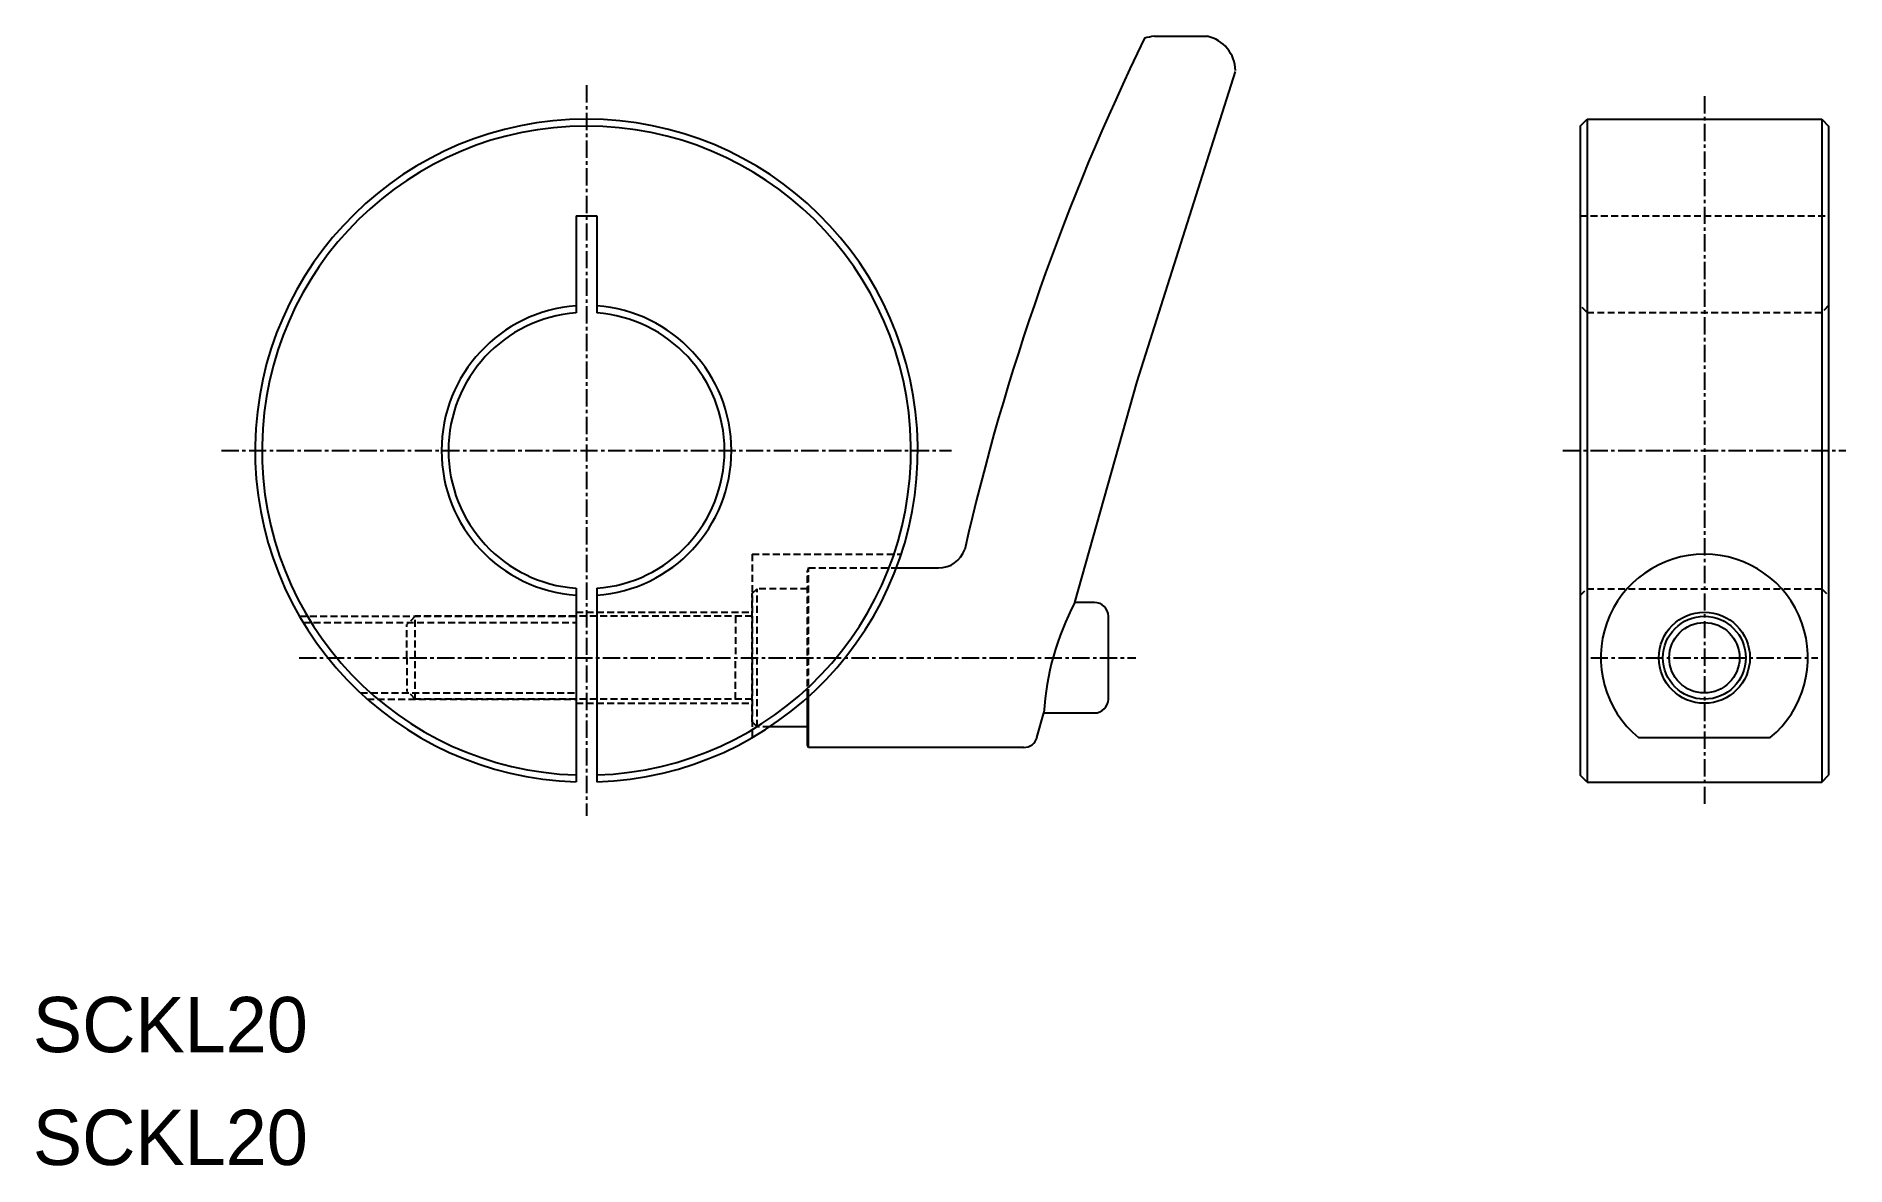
# Model space of a CAD drawing. Extents: x 10 to 141, y 10 to 92.
import ezdxf

# ---------------------------------------------------------------- set-up
doc = ezdxf.new("R2010")
doc.units = 0
doc.linetypes.add('CENTER', pattern=[2, 1.25, -0.25, 0.25, -0.25])
doc.linetypes.add('DASHED', pattern=[0.75, 0.5, -0.25])
doc.layers.get('0').update_dxf_attribs({"linetype": 'CONTINUOUS'})
doc.layers.add('CENTER', color=1, linetype='CENTER')

msp = doc.modelspace()

# ---------------------------------------------------------------- linework, layer by layer
at = {"color": 7, "linetype": 'CONTINUOUS'}
for p, q in [((91.24, 91.73), (95.06, 91.73)), ((89.98, 66.73), (97.1, 89.19)), ((122.07, 85.23), (122.57, 85.73)), ((122.07, 85.23), (122.07, 38.23)), ((122.57, 85.73), (122.57, 37.73)), ((122.57, 85.73), (139.57, 85.73)), ((139.57, 85.73), (139.57, 37.73)), ((139.57, 85.73), (140.07, 85.23)), ((140.07, 85.23), (140.07, 38.23)), ((49.35, 78.73), (49.35, 71.71)), ((49.35, 78.73), (50.85, 78.73)), ((50.85, 78.73), (50.85, 71.71)), ((85.48, 50.73), (89.98, 66.73)), ((72.45, 53.23), (75.61, 53.23)), ((49.35, 51.76), (49.35, 37.75)), ((50.85, 51.76), (50.85, 37.75)), ((86.9, 50.73), (85.48, 50.73)), ((87.9, 43.73), (87.9, 49.73)), ((66.1, 40.43), (66.1, 43.9)), ((66.18, 40.23), (66.18, 43.95)), ((82.73, 40.96), (83.23, 42.73)), ((83.23, 42.73), (86.9, 42.73)), ((66.1, 41.73), (63.39, 41.73)), ((126.29, 40.95), (135.84, 40.95)), ((66.18, 40.23), (66.1, 40.43)), ((81.77, 40.23), (66.18, 40.23)), ((122.57, 37.73), (122.07, 38.23)), ((139.57, 37.73), (140.07, 38.23)), ((122.57, 37.73), (139.57, 37.73))]:
    msp.add_line(p, q, dxfattribs=at)
at = {"color": 3, "linetype": 'DASHED'}
for p, q in [((122.07, 78.73), (140.07, 78.73)), ((122.57, 71.73), (122.07, 72.23)), ((140.07, 72.23), (139.57, 71.73)), ((122.57, 71.73), (139.57, 71.73)), ((62.1, 54.23), (62.1, 40.95)), ((62.1, 54.23), (72.89, 54.23)), ((66.18, 53.23), (66.1, 53.03)), ((66.1, 43.9), (66.1, 53.03)), ((66.18, 53.23), (72.45, 53.23)), ((66.18, 43.96), (66.18, 53.23)), ((62.1, 51.37), (62.46, 51.73)), ((62.1, 42.1), (62.1, 51.37)), ((62.46, 41.73), (62.46, 51.73)), ((66.1, 51.73), (62.46, 51.73)), ((122.07, 51.23), (122.57, 51.73)), ((122.57, 51.73), (139.57, 51.73)), ((139.57, 51.73), (140.07, 51.23)), ((49.35, 50.03), (62.1, 50.03)), ((29.31, 49.73), (49.35, 49.73)), ((29.58, 49.28), (49.35, 49.28)), ((37.7, 49.73), (37.1, 49.13)), ((37.1, 46.73), (37.1, 49.13)), ((62.1, 49.73), (37.7, 49.73)), ((37.7, 43.73), (37.7, 49.73)), ((60.9, 49.73), (60.9, 46.73)), ((37.1, 46.73), (37.1, 44.33)), ((60.9, 43.73), (60.9, 46.73)), ((33.73, 44.18), (49.35, 44.18)), ((34.22, 43.73), (49.35, 43.73)), ((37.7, 43.73), (37.1, 44.33)), ((62.1, 43.73), (37.7, 43.73)), ((49.35, 43.43), (62.1, 43.43)), ((62.1, 42.1), (62.46, 41.73)), ((63.38, 41.73), (62.46, 41.73))]:
    msp.add_line(p, q, dxfattribs=at)
at = {"color": 7, "linetype": 'CONTINUOUS'}
for radius in [3.3, 2.55]:
    msp.add_circle((131.07, 46.73), radius, dxfattribs=at)
at = {"color": 3, "linetype": 'CONTINUOUS'}
msp.add_circle((131.07, 46.73), 3, dxfattribs=at)
at = {"color": 7, "linetype": 'CONTINUOUS'}
for centre, radius, start, end in [((244.53, 16.58), 171.3, 154.0311, 167.1877), ((92.04, 85.79), 6, 97.7241, 104.6825), ((94.52, 89.21), 2.58, 0.7205, 77.814), ((50.1, 61.73), 24, 271.7908, 268.2092), ((50.1, 61.73), 23.5, 271.8289, 268.1711), ((50.1, 61.73), 10.5, 94.096, 265.904), ((50.1, 61.73), 10.5, 274.096, 85.904), ((50.1, 61.73), 10, 94.3012, 265.6988), ((50.1, 61.73), 10, 274.3012, 85.6988), ((75.61, 55.23), 2, 270, 340.621), ((131.07, 46.73), 7.5, 309.5309, 230.4691), ((102.91, 41.51), 19.72, 152.1114, 176.4391), ((86.9, 49.73), 1, 0, 90), ((86.9, 43.73), 1, 270, 0), ((81.77, 41.23), 1, 270, 344.2753)]:
    msp.add_arc(centre, radius, start, end, dxfattribs=at)
at = {"layer": 'CENTER', "color": 1, "linetype": 'CENTER'}
for p, q in [((50.1, 88.18), (50.1, 35.29)), ((131.07, 87.39), (131.07, 36.07)), ((23.66, 61.73), (76.54, 61.73)), ((120.82, 61.73), (141.32, 61.73)), ((29.29, 46.73), (89.89, 46.73)), ((122.84, 46.73), (139.29, 46.73))]:
    msp.add_line(p, q, dxfattribs=at)

# ---------------------------------------------------------------- texts
at = {"color": 7, "linetype": 'CONTINUOUS'}
for p in [(10, 18.17), (10, 10)]:
    msp.add_text('SCKL20', height=4, dxfattribs=at).set_placement(p)

doc.saveas('drawing.dxf')
